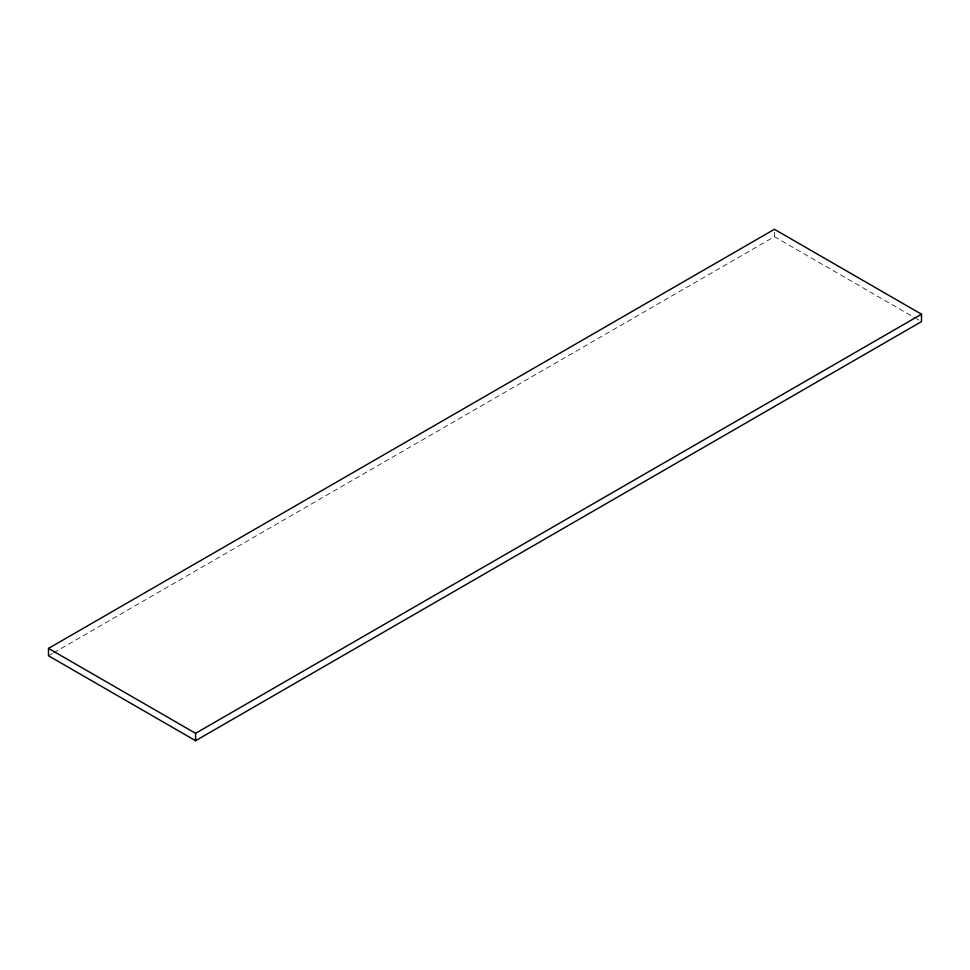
<?xml version="1.0" encoding="UTF-8"?>
<svg xmlns="http://www.w3.org/2000/svg" width="970" height="970" viewBox="0 0 970 970"><rect width="100%" height="100%" fill="white"/><g stroke="black" fill="none" stroke-linecap="round" stroke-linejoin="round"><path stroke-width="0.73" stroke-dasharray="4.85 3.64" d="M48.5 655.781L52.428 653.513M53.738 652.761L774.412 236.68L914.989 317.857M916.298 318.609L918.893 320.112M774.412 232.254L774.412 236.68"/><path stroke-width="1.45" d="M48.5 648.396L774.412 229.296L921.5 314.219L921.5 321.603L195.588 740.704L48.5 655.781L48.5 648.396L195.588 733.32L921.5 314.219M195.588 733.32L195.588 740.704"/></g></svg>
